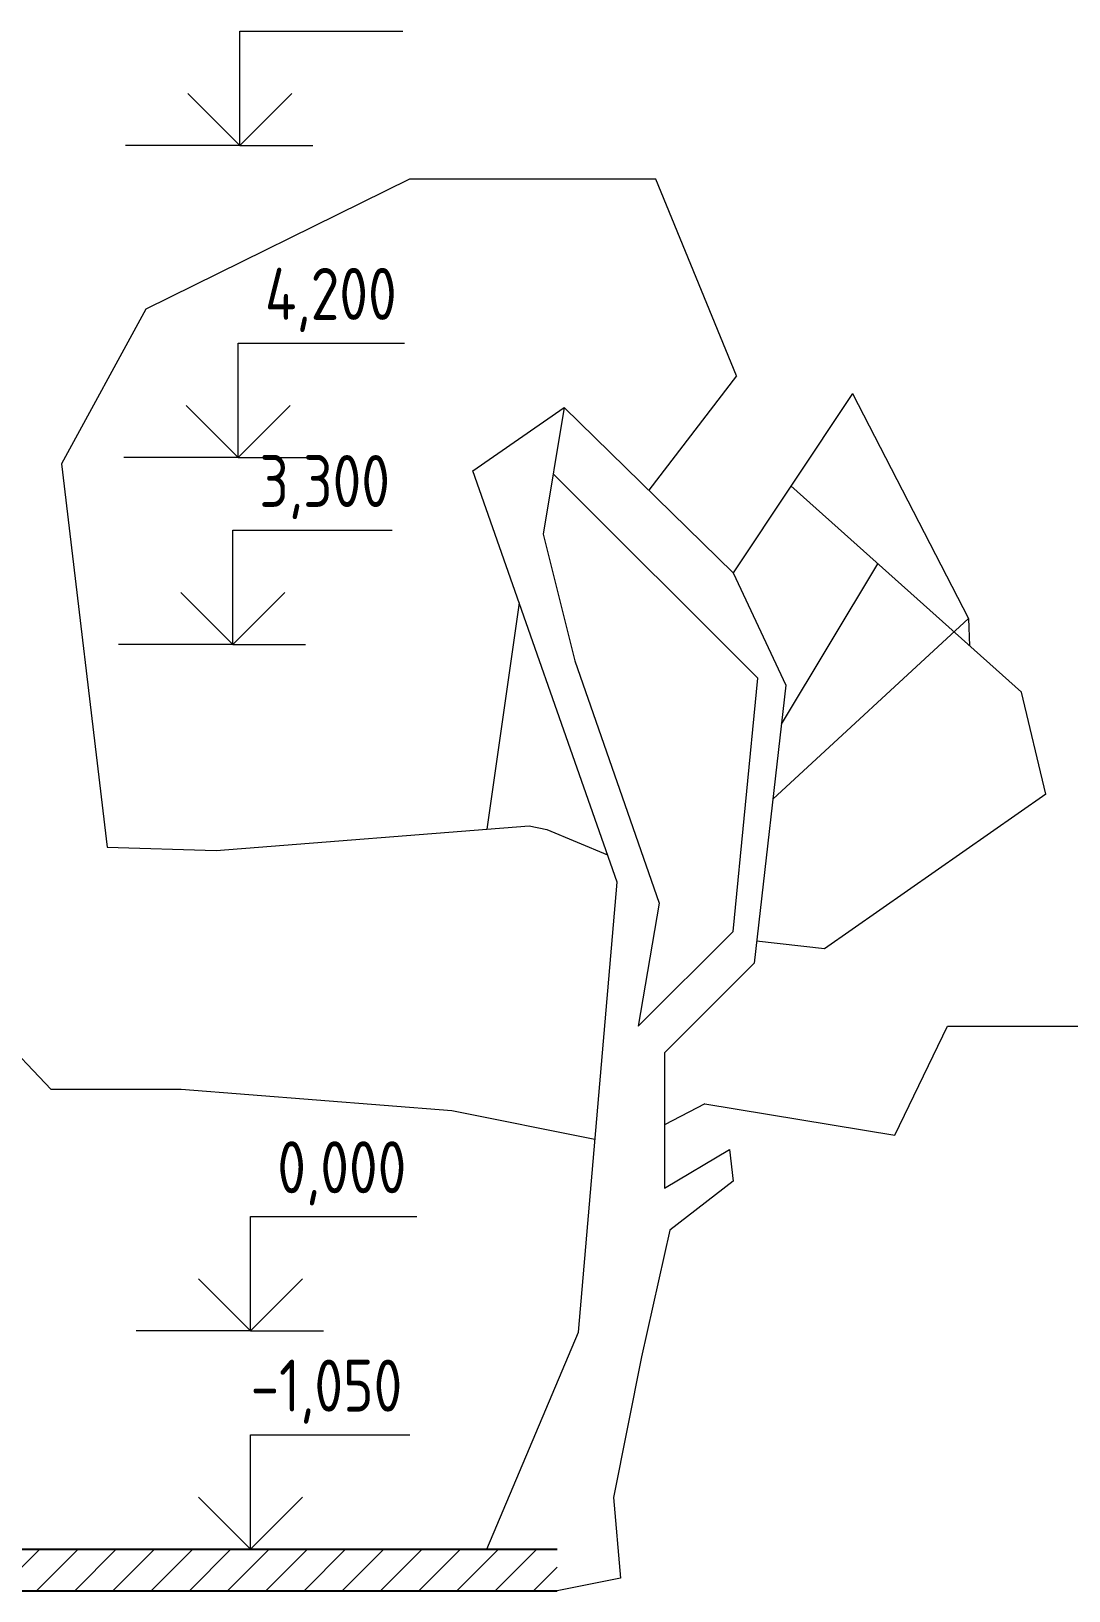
# Model space of a CAD drawing. Header units: feet. Extents: x -10410 to 374725, y -46422 to 88923.
# Drawn here: x 362008 to 366998, y -1250 to 6250 of the extents above; entities that cross this region are included whole.
import ezdxf

# ---------------------------------------------------------------- set-up
doc = ezdxf.new("R2010")
doc.units = ezdxf.units.FT
doc.header["$MEASUREMENT"] = 0
doc.layers.add('2D - Общий_Ном._пера__118', color=7, linetype='Continuous', lineweight=5, true_color=0x573938)
doc.layers.add('Местность - Рельеф_Ном._пера__93', color=7, linetype='Continuous', lineweight=25, true_color=0xa2a233)
doc.layers.add('Интерьер - Мебель_Ном._пера__1', color=7, linetype='Continuous', lineweight=20)
doc.layers.add('Конструктив - Перекрытия_Ном._пера__1', color=7, linetype='Continuous', lineweight=20)
doc.styles.add('СГЕНЕРИР_СТИЛЬ_2', font='CS_Gost2304.shx')

msp = doc.modelspace()

# ---------------------------------------------------------------- hatches: boundary and pattern name
at = {"layer": '2D - Общий_Ном._пера__118', "linetype": 'Continuous'}
h = msp.add_hatch(dxfattribs=at)
h.set_pattern_fill('ЛИНИИ_НАКЛОННЫЕ__ШАГ_1_5_', color=256, style=0, pattern_type=2)
h.set_pattern_definition([(45, (0, 0), (-91.92388, 91.92388), [])])
h.paths.add_polyline_path([(343023.35748, -1050), (364537.66306, -1050), (364537.66306, -1250), (343023.35748, -1250)])

# ---------------------------------------------------------------- linework, layer by layer
at = {"layer": 'Интерьер - Мебель_Ном._пера__1', "linetype": 'Continuous'}
for p, q in [((363011.49869, 5699.99995), (363011.49869, 6249.99995)), ((363011.49869, 6249.99995), (363794.53034, 6249.99995)), ((363011.49869, 5699.99995), (362761.49869, 5949.99995)), ((363011.49869, 5699.99995), (363261.49869, 5949.99995)), ((363011.49869, 5699.99995), (362461.49869, 5699.99995)), ((363011.49869, 5699.99995), (363361.49869, 5699.99995)), ((363003.68642, 4199.99995), (363003.68642, 4749.99995)), ((363003.68642, 4749.99995), (363803.69413, 4749.99995)), ((363003.68642, 4199.99995), (362753.68642, 4449.99995)), ((363003.68642, 4199.99995), (363253.68642, 4449.99995)), ((363003.68642, 4199.99995), (362453.68642, 4199.99995)), ((363003.68642, 4199.99995), (363353.68642, 4199.99995)), ((362976.88721, 3300), (362976.88721, 3850)), ((362976.88721, 3850), (363742.94804, 3850)), ((362976.88721, 3300), (362726.88721, 3550)), ((362976.88721, 3300), (363226.88721, 3550)), ((362976.88721, 3300), (362426.88721, 3300)), ((362976.88721, 3300), (363326.88721, 3300)), ((363063.04349, 0), (363063.04349, 550)), ((363063.04349, 550), (363863.05121, 550)), ((363063.04349, 0), (362813.04349, 250)), ((363063.04349, 0), (363313.04349, 250)), ((363063.04349, 0), (362513.04349, 0)), ((363063.04349, 0), (363413.04349, 0)), ((363063.04349, -1050), (363063.04349, -500)), ((363063.04349, -500), (363829.10433, -500)), ((363063.04349, -1050), (362813.04349, -800)), ((363063.04349, -1050), (363313.04349, -800)), ((363063.04349, -1050), (362513.04349, -1050)), ((363063.04349, -1050), (363413.04349, -1050))]:
    msp.add_line(p, q, dxfattribs=at)
at = {"layer": 'Конструктив - Перекрытия_Ном._пера__1', "linetype": 'Continuous'}
for p, q in [((363827.73549, 5539.09217), (362559.70888, 4913.53238)), ((365011.22699, 5539.09217), (363827.73549, 5539.09217)), ((365400.08848, 4592.29897), (365011.22699, 5539.09217)), ((362559.70888, 4913.53238), (362153.94036, 4169.62343)), ((365400.08848, 4592.29897), (364977.41295, 4042.82077)), ((365958.02019, 4507.76386), (365383.18146, 3645.50577)), ((365958.02019, 4507.76386), (366515.9519, 3425.71449)), ((364132.06187, 4135.80939), (364571.64443, 4440.13577)), ((364571.64443, 4440.13577), (364470.2023, 3831.483)), ((364571.64443, 4440.13577), (365383.18146, 3645.50577)), ((362153.94036, 4169.62343), (362373.73164, 2326.75809)), ((364825.24975, 2157.68788), (364132.06187, 4135.80939)), ((365501.53061, 3138.29512), (364518.50808, 4121.31766)), ((366769.55722, 3070.66704), (365661.49705, 4062.97914)), ((364470.2023, 3831.483), (364622.3655, 3222.83023)), ((365615.43773, 2917.08378), (366079.45469, 3688.68139)), ((365383.18146, 3645.50577), (365636.78678, 3104.48108)), ((364354.76596, 3500.28798), (364198.29412, 2412.13325)), ((365574.42443, 2557.07815), (366515.9519, 3425.71449)), ((366515.9519, 3425.71449), (366520.57102, 3293.64412)), ((364622.3655, 3222.83023), (365028.13401, 2056.24575)), ((365383.18146, 1920.98958), (365501.53061, 3138.29512)), ((365636.78678, 3104.48108), (365484.62359, 1768.82638)), ((366887.90637, 2580.36341), (366769.55722, 3070.66704)), ((366887.90637, 2580.36341), (365822.76402, 1836.45447)), ((362897.84931, 2309.85107), (364402.57422, 2428.20022)), ((364402.57422, 2428.20022), (364487.10933, 2411.2932)), ((364487.10933, 2411.2932), (364779.3379, 2288.70464)), ((362373.73164, 2326.75809), (362897.84931, 2309.85107)), ((364639.27252, -6.41087), (364825.24975, 2157.68788)), ((365028.13401, 2056.24575), (364926.69188, 1464.5)), ((364926.69188, 1464.5), (365383.18146, 1920.98958)), ((365822.76402, 1836.45447), (365496.56174, 1873.61675)), ((365484.62359, 1768.82638), (365053.49454, 1337.69734)), ((362103.2193, 1160.17361), (361782.29196, 1500)), ((366160.90445, 940.38233), (366414.50977, 1464.5)), ((366414.50977, 1464.5), (367750.16447, 1464.5)), ((365053.49454, 1337.69734), (365053.49454, 686.77701)), ((362728.77909, 1160.17361), (362103.2193, 1160.17361)), ((364030.61975, 1058.73148), (362728.77909, 1160.17361)), ((364718.97061, 920.9851), (364030.61975, 1058.73148)), ((365247.92529, 1092.54552), (365053.49454, 991.1034)), ((365247.92529, 1092.54552), (366160.90445, 940.38233)), ((365053.49454, 686.77701), (365366.27444, 872.75424)), ((365366.27444, 872.75424), (365383.18146, 720.59105)), ((365383.18146, 720.59105), (365078.85508, 483.89275)), ((365078.85508, 483.89275), (364943.5989, -124.76002)), ((364199.68996, -1050), (364639.27252, -6.41087)), ((364943.5989, -124.76002), (364808.34273, -801.04088)), ((364808.34273, -801.04088), (364842.15678, -1189.90237)), ((364842.15678, -1189.90237), (364537.66306, -1250))]:
    msp.add_line(p, q, dxfattribs=at)
at = {"layer": 'Местность - Рельеф_Ном._пера__93', "linetype": 'Continuous'}
for p, q in [((355803.32509, -1050), (364537.66306, -1050)), ((355803.32509, -1250), (364537.66306, -1250))]:
    msp.add_line(p, q, dxfattribs=at)

# ---------------------------------------------------------------- texts
at = {"layer": 'Интерьер - Мебель_Ном._пера__1', "linetype": 'Continuous', "char_height": 250, "attachment_point": 7, "style": 'СГЕНЕРИР_СТИЛЬ_2'}
for s, insert in [('\\A1;{\\FCS_Gost2304.shx; 4,200}', (363003.68642, 4803.45572)), ('\\A1;{\\FCS_Gost2304.shx; 3,300}', (362976.88721, 3903.45577)), ('\\A1;{\\FCS_Gost2304.shx; 0,000}', (363063.04349, 603.45577)), ('\\A1;{\\FCS_Gost2304.shx;-1,050}', (363063.04349, -446.54423))]:
    msp.add_mtext(s, dxfattribs=dict(at, insert=insert))

doc.saveas('drawing.dxf')
